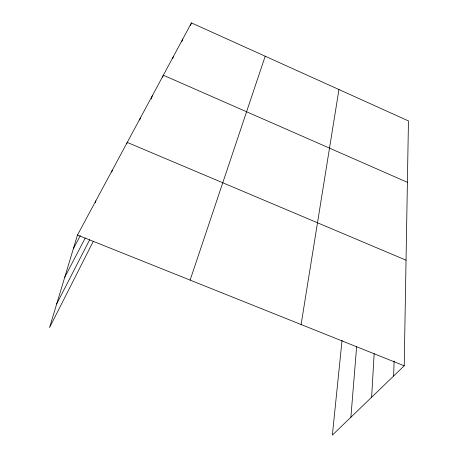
<?xml version="1.0" encoding="UTF-8"?>
<svg xmlns="http://www.w3.org/2000/svg" width="458" height="458" viewBox="0 0 458 458"><rect width="100%" height="100%" fill="white"/><g stroke="black" fill="none" stroke-linecap="round" stroke-linejoin="round"><path stroke-width="0.69" d="M342.052 340.3L332.365 435.1L404.219 365.799L408.456 120.935L191.45 22.9L77.482 235.028L49.544 327.613L93.306 241.326M393.645 375.995L394.109 361.007M371.638 397.223L374.152 353.639M350.88 417.244L356.65 346.597M301.106 324.527L338.954 89.533M95.247 202.774L95.859 200.816M111.723 172.065L112.353 170.118M126.792 143.76L127.238 142.409L406.046 260.19M190.122 280.107L265.205 56.22M139.684 119.99L140.36 117.992M151.214 98.968L152.342 95.682M162.659 77.162L163.334 75.221L407.391 182.318M172.74 58.401L173.45 56.391M181.855 41.638L182.794 39.004M190.511 25.488L191.45 22.9M56.695 303.923L89.694 239.729M64.75 277.222L85.234 238.017M73.337 248.757L80.293 235.687M77.482 235.028L404.219 365.799"/></g></svg>
